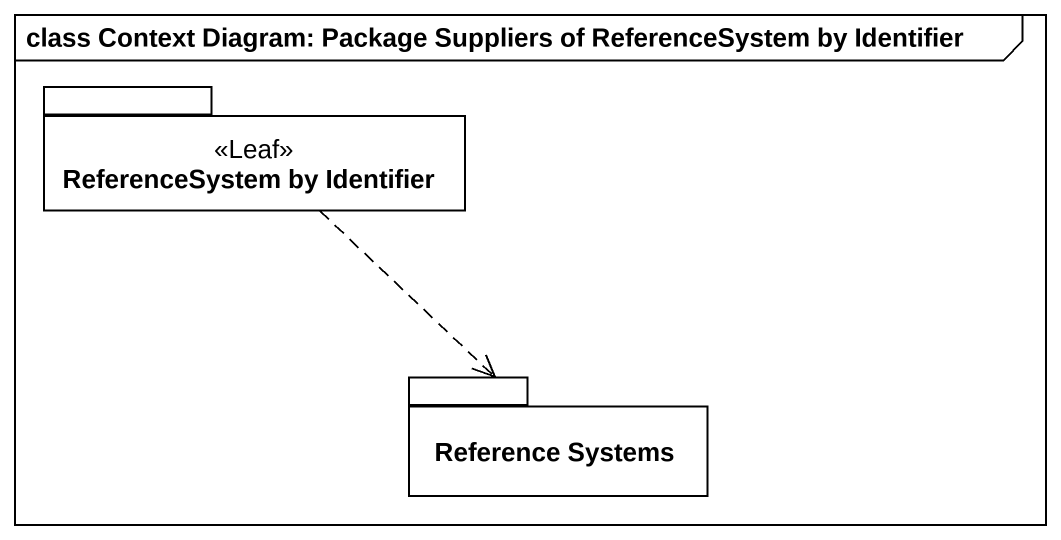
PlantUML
@startuml
mainframe class Context Diagram: Package Suppliers of ReferenceSystem by Identifier
package "ReferenceSystem by Identifier" as ReferenceSystem_by <<Leaf>> {
}
package "Reference Systems" as Reference_Systems {
}
ReferenceSystem_by ..> Reference_Systems
@enduml
